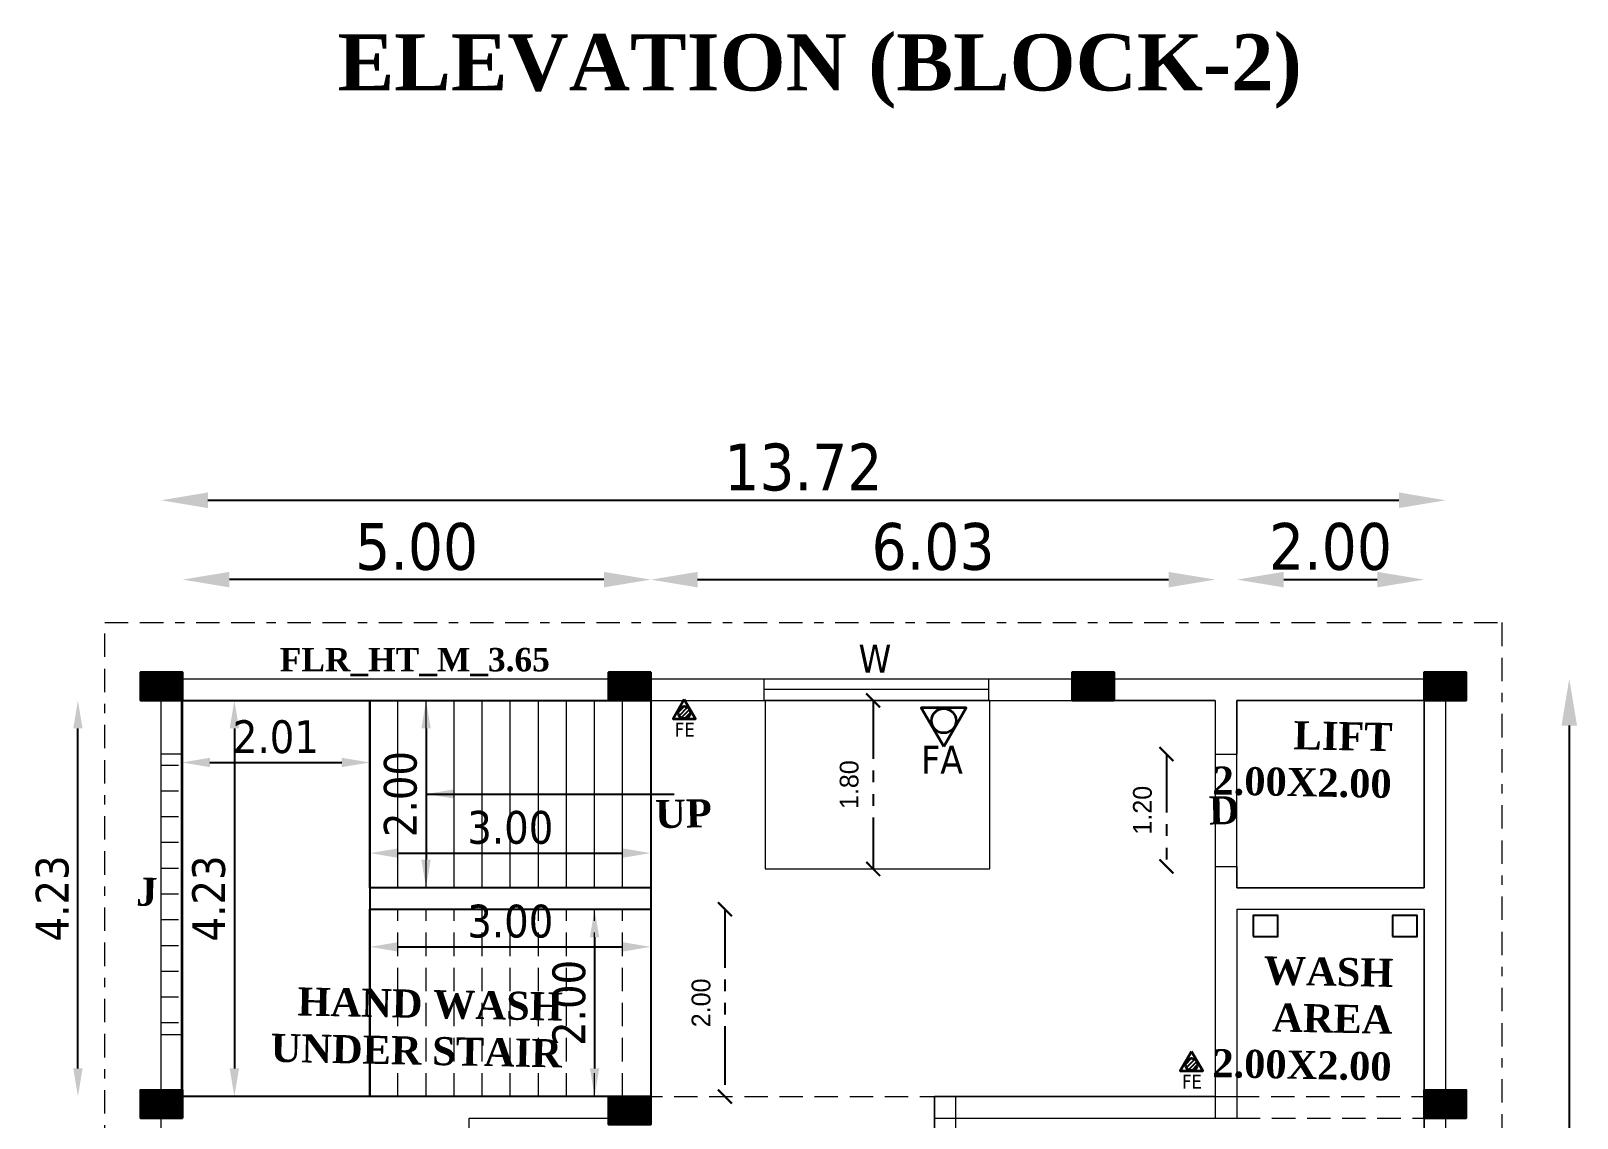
# Model space of a CAD drawing. Header units: metres. Extents: x -44 to 239, y -4 to 219.
# Drawn here: x 101.22 to 117.73, y 65.29 to 76.9 of the extents above; entities that cross this region are included whole.
import ezdxf

# ---------------------------------------------------------------- set-up
doc = ezdxf.new("R2010")
doc.units = ezdxf.units.M
doc.header["$MEASUREMENT"] = 0
for name, pattern in [('001- GROUND FLOOR PLAN$0$HIDDEN', [0.375, 0.25, -0.125]), ('BORDER2', [0.875, 0.25, -0.125, 0.25, -0.125, 0, -0.125]), ('HIDDEN2', [4.7625, 3.175, -1.5875]), ('PHANTOM2', [1.25, 0.625, -0.125, 0.125, -0.125, 0.125, -0.125])]:
    doc.linetypes.add(name, pattern=pattern)
for name, color, linetype in [('0 @ 1', 7, 'Continuous'), ('BLK_2_FLR_1_BLT_UP_AREA', 8, 'Continuous'), ('BLK_2_FLR_1_CARPET_AREA', 8, 'Continuous'), ('BLK_2_FLR_1_EXIT_WIDTH_DOOR', 7, 'Continuous'), ('BLK_2_FLR_1_STAIR_2', 7, 'Continuous'), ('BLK_2_FLR_1_STAIR_2_FLIGHT_1', 7, 'Continuous'), ('BLK_2_FLR_1_STAIR_2_FLIGHT_1 @ 1', 7, 'Continuous'), ('BLK_2_FLR_1_STAIR_2_FLIGHT_2', 7, 'Continuous'), ('BLK_2_FLR_1_STAIR_2_FLIGHT_2 @ 1', 7, 'Continuous'), ('BLK_2_FLR_1_STAIR_2_LANDING_1', 7, 'Continuous'), ('BLK_2_FLR_1_STAIR_2_LANDING_1 @ 1', 7, 'Continuous'), ('BLK_2_FLR_1_WASH', 55, 'Continuous')]:
    doc.layers.add(name, color=color, linetype=linetype)
for name, color, linetype, lineweight in [('A-Column RCC', 6, 'Continuous', 30), ('A-Hatch Concrete-TC', 253, 'Continuous', 0), ('BLK_2_FLR_0_LIFT_2', 30, 'Continuous', 0), ('BLK_2_FLR_1_ROOM_1', 2, 'Continuous', 0), ('BLK_2_FLR_1_ROOM_1_LIGHT_VENTILATION_1', 232, 'Continuous', 0), ('FLOOR01', 7, 'Continuous', 30)]:
    doc.layers.add(name, color=color, linetype=linetype, lineweight=lineweight)
doc.styles.add('CODE', font='tahoma.ttf')
doc.styles.add('MtXpl_Times_New_Roma', font='timesbd.ttf')
doc.styles.get("Standard").update_dxf_attribs({"font": 'arial.ttf'})
doc.styles.add('USA TEXT', font='GOTHIC.TTF')
doc.dimstyles.new('1-100-ED', dxfattribs={"dimtxt": 0.2, "dimasz": 0.15, "dimexe": 0.18, "dimexo": 0.0625, "dimgap": 0.15, "dimtad": 1, "dimzin": 0, "dimdsep": 46, "dimtxsty": 'USA TEXT', "dimblk": 'ARCHTICK', "dimcen": 0.1, "dimse1": 1, "dimse2": 1, "dimclrd": 256, "dimclrt": 256, "dimadec": 0, "dimazin": 0, "dimtfac": 1, "dimtofl": 0, "dimtmove": 0, "dimatfit": 3, "dimldrblk": 'ARCHTICK', "dimfxl": 0, "dimtolj": 1, "dimtzin": 0, "dimarcsym": 0})
doc.dimstyles.new('OUTER', dxfattribs={"dimscale": 0, "dimtxt": 0.35, "dimasz": 0.3, "dimexe": 0.18, "dimexo": 0.0625, "dimgap": 0.09, "dimtad": 1, "dimzin": 0, "dimdsep": 46, "dimtxsty": 'CODE', "dimcen": 0.09, "dimse1": 1, "dimse2": 1, "dimclrd": 256, "dimclrt": 1, "dimadec": 0, "dimazin": 0, "dimtfac": 1, "dimtofl": 0, "dimtmove": 2, "dimatfit": 3, "dimfxl": 0, "dimtolj": 1, "dimtzin": 0, "dimarcsym": 0})
pattern_1 = [(45, (33.524258, 53.486866), (-0.022097087, 0.022097087), [])]
pattern_2 = [(45, (38.94173, 49.72855), (-0.022097087, 0.022097087), [])]

# ---------------------------------------------------------------- blocks, each defined once
blk = doc.blocks.new('cq')
at = {"layer": 'A-Hatch Concrete-TC'}
h = blk.add_hatch(dxfattribs=at)
h.set_pattern_fill('ANSI31', scale=0.01, angle=90)
h.set_pattern_definition([(135, (0, 0), (-0.00088388347648, -0.00088388347648), [])])
h.paths.add_polyline_path([(8280.033, -864.633), (8280.033, -864.333), (8279.583, -864.333), (8279.583, -864.633)])
at = {"layer": 'A-Column RCC', "color": 7}
blk.add_lwpolyline([(8280.033, -864.633), (8280.033, -864.333), (8279.583, -864.333), (8279.583, -864.633)], close=True, dxfattribs=at)
blk = doc.blocks.new('*D1044')
at = {"lineweight": -2, "ltscale": 2}
blk.add_line((103.105, 71.887), (115.825, 71.887), dxfattribs=at)
at = {"ltscale": 2}
for points in [[(103.105, 71.971), (103.105, 71.804), (102.605, 71.887)], [(115.825, 71.971), (115.825, 71.804), (116.325, 71.887)]]:
    blk.add_solid(points, dxfattribs=at)
at = {"layer": 'Defpoints', "color": 0, "ltscale": 2}
for p in [(116.325, 71.887), (102.605, 69.229), (116.325, 69.229)]:
    blk.add_point(p, dxfattribs=at)
at = {"color": 1, "lineweight": 20, "ltscale": 2, "insert": (109.465, 72.238), "char_height": 0.5, "attachment_point": 5, "style": 'CODE'}
blk.add_mtext('\\A1;13.72', dxfattribs=at)
blk = doc.blocks.new('*D1045')
at = {"lineweight": -2, "ltscale": 2}
blk.add_line((117.645, 69.481), (117.645, 19.264), dxfattribs=at)
at = {"ltscale": 2}
for points in [[(117.562, 69.481), (117.728, 69.481), (117.645, 69.981)], [(117.562, 19.264), (117.728, 19.264), (117.645, 18.764)]]:
    blk.add_solid(points, dxfattribs=at)
at = {"layer": 'Defpoints', "color": 0, "ltscale": 2}
for p in [(110.929, 69.981), (110.338, 18.764), (117.645, 18.764)]:
    blk.add_point(p, dxfattribs=at)
at = {"color": 1, "lineweight": 20, "ltscale": 2, "insert": (117.295, 44.373), "char_height": 0.5, "attachment_point": 5, "rotation": 90, "style": 'CODE'}
blk.add_mtext('\\A1;51.22', dxfattribs=at)
blk = doc.blocks.new('*D1046')
at = {"lineweight": -2, "ltscale": 2}
blk.add_line((107.335, 71.04), (103.335, 71.04), dxfattribs=at)
at = {"ltscale": 2}
for points in [[(103.335, 71.123), (103.335, 70.957), (102.835, 71.04)], [(107.335, 71.123), (107.335, 70.957), (107.835, 71.04)]]:
    blk.add_solid(points, dxfattribs=at)
at = {"layer": 'Defpoints', "color": 0, "ltscale": 2}
for p in [(102.835, 71.04), (102.835, 69.751), (107.835, 69.751)]:
    blk.add_point(p, dxfattribs=at)
at = {"color": 1, "lineweight": 20, "ltscale": 2, "insert": (105.335, 71.39), "char_height": 0.5, "attachment_point": 5, "style": 'CODE'}
blk.add_mtext('\\A1;5.00', dxfattribs=at)
blk = doc.blocks.new('*D1050')
at = {"lineweight": -2, "ltscale": 2}
blk.add_line((108.335, 71.04), (113.365, 71.04), dxfattribs=at)
at = {"ltscale": 2}
for points in [[(108.335, 71.123), (108.335, 70.957), (107.835, 71.04)], [(113.365, 71.123), (113.365, 70.957), (113.865, 71.04)]]:
    blk.add_solid(points, dxfattribs=at)
at = {"layer": 'Defpoints', "color": 0, "ltscale": 2}
for p in [(113.865, 71.04), (107.835, 67.751), (113.865, 67.751)]:
    blk.add_point(p, dxfattribs=at)
at = {"color": 1, "lineweight": 20, "ltscale": 2, "insert": (110.85, 71.39), "char_height": 0.5, "attachment_point": 5, "style": 'CODE'}
blk.add_mtext('\\A1;6.03', dxfattribs=at)
blk = doc.blocks.new('*D1051')
at = {"lineweight": -2, "ltscale": 2}
blk.add_line((114.595, 71.04), (115.595, 71.04), dxfattribs=at)
at = {"ltscale": 2}
for points in [[(114.595, 71.123), (114.595, 70.957), (114.095, 71.04)], [(115.595, 71.123), (115.595, 70.957), (116.095, 71.04)]]:
    blk.add_solid(points, dxfattribs=at)
at = {"layer": 'Defpoints', "color": 0, "ltscale": 2}
for p in [(116.095, 71.04), (114.095, 69.751), (116.095, 69.751)]:
    blk.add_point(p, dxfattribs=at)
at = {"color": 1, "lineweight": 20, "ltscale": 2, "insert": (115.095, 71.39), "char_height": 0.5, "attachment_point": 5, "style": 'CODE'}
blk.add_mtext('\\A1;2.00', dxfattribs=at)
blk = doc.blocks.new('*D1053')
at = {"lineweight": -2}
blk.add_line((101.717, 65.821), (101.717, 69.451), dxfattribs=at)
for points in [[(101.667, 69.451), (101.767, 69.451), (101.717, 69.751)], [(101.667, 65.821), (101.767, 65.821), (101.717, 65.521)]]:
    blk.add_solid(points)
at = {"layer": 'Defpoints', "color": 0}
for p in [(101.717, 69.751), (102.827, 69.751), (102.827, 65.521)]:
    blk.add_point(p, dxfattribs=at)
at = {"color": 1, "lineweight": 20, "insert": (101.445, 67.636), "char_height": 0.35, "attachment_point": 5, "rotation": 90, "style": 'CODE'}
blk.add_mtext('\\A1;4.23', dxfattribs=at)
blk = doc.blocks.new('_ArchTick')
at = {"color": 0, "linetype": 'ByBlock', "const_width": 0.15}
blk.add_lwpolyline([(-0.5, -0.5), (0.5, 0.5)], dxfattribs=at)
blk = doc.blocks.new('*D540')
at = {"layer": 'BLK_2_FLR_1_EXIT_WIDTH_DOOR', "color": 2, "linetype": 'PHANTOM2', "lineweight": -2}
blk.add_line((108.628, 67.521), (108.628, 65.521), dxfattribs=at)
at = {"layer": 'Defpoints', "color": 0}
for p in [(107.835, 67.521), (107.835, 65.521), (108.628, 65.521)]:
    blk.add_point(p, dxfattribs=at)
at = {"layer": 'BLK_2_FLR_1_EXIT_WIDTH_DOOR', "color": 2, "lineweight": -2, "xscale": 0.15, "yscale": 0.15, "zscale": 0.15}
for p, rotation in [((108.628, 67.521), 90), ((108.628, 65.521), 270)]:
    blk.add_blockref('_ArchTick', p, dxfattribs=dict(at, rotation=rotation))
at = {"layer": 'BLK_2_FLR_1_EXIT_WIDTH_DOOR', "color": 2, "insert": (108.373, 66.521), "char_height": 0.2, "attachment_point": 5, "rotation": 90, "style": 'USA TEXT'}
blk.add_mtext('\\A1;2.00', dxfattribs=at)
blk = doc.blocks.new('*D1104')
at = {"layer": 'BLK_2_FLR_1_STAIR_2_LANDING_1', "lineweight": -2}
blk.add_line((103.127, 69.088), (104.535, 69.088), dxfattribs=at)
at = {"layer": 'BLK_2_FLR_1_STAIR_2_LANDING_1'}
for points in [[(103.127, 69.138), (103.127, 69.038), (102.827, 69.088)], [(104.535, 69.138), (104.535, 69.038), (104.835, 69.088)]]:
    blk.add_solid(points, dxfattribs=at)
at = {"layer": 'Defpoints', "color": 0}
for p in [(102.827, 69.414), (104.835, 69.414), (104.835, 69.088)]:
    blk.add_point(p, dxfattribs=at)
at = {"layer": 'BLK_2_FLR_1_STAIR_2_LANDING_1', "color": 1, "insert": (103.831, 69.36), "char_height": 0.35, "attachment_point": 5, "style": 'CODE'}
blk.add_mtext('\\A1;2.01', dxfattribs=at)
blk = doc.blocks.new('*D1105')
at = {"layer": 'BLK_2_FLR_1_STAIR_2_LANDING_1', "lineweight": -2}
blk.add_line((103.388, 69.451), (103.388, 65.821), dxfattribs=at)
at = {"layer": 'BLK_2_FLR_1_STAIR_2_LANDING_1'}
for points in [[(103.338, 69.451), (103.438, 69.451), (103.388, 69.751)], [(103.338, 65.821), (103.438, 65.821), (103.388, 65.521)]]:
    blk.add_solid(points, dxfattribs=at)
at = {"layer": 'Defpoints', "color": 0}
for p in [(103.377, 69.751), (103.377, 65.521), (103.388, 65.521)]:
    blk.add_point(p, dxfattribs=at)
at = {"layer": 'BLK_2_FLR_1_STAIR_2_LANDING_1', "color": 1, "insert": (103.116, 67.636), "char_height": 0.35, "attachment_point": 5, "rotation": 90, "style": 'CODE'}
blk.add_mtext('\\A1;4.23', dxfattribs=at)
blk = doc.blocks.new('*D1106')
at = {"layer": 'BLK_2_FLR_1_STAIR_2_FLIGHT_2', "lineweight": -2}
blk.add_line((105.135, 68.12), (107.535, 68.12), dxfattribs=at)
at = {"layer": 'BLK_2_FLR_1_STAIR_2_FLIGHT_2'}
for points in [[(105.135, 68.17), (105.135, 68.07), (104.835, 68.12)], [(107.535, 68.17), (107.535, 68.07), (107.835, 68.12)]]:
    blk.add_solid(points, dxfattribs=at)
at = {"layer": 'Defpoints', "color": 0}
for p in [(104.835, 68.12), (107.835, 68.12), (107.835, 68.12)]:
    blk.add_point(p, dxfattribs=at)
at = {"layer": 'BLK_2_FLR_1_STAIR_2_FLIGHT_2', "color": 1, "insert": (106.335, 68.392), "char_height": 0.35, "attachment_point": 5, "style": 'CODE'}
blk.add_mtext('\\A1;3.00', dxfattribs=at)
blk = doc.blocks.new('*D1107')
at = {"layer": 'BLK_2_FLR_1_STAIR_2_FLIGHT_2', "lineweight": -2}
blk.add_line((105.435, 69.451), (105.435, 68.051), dxfattribs=at)
at = {"layer": 'BLK_2_FLR_1_STAIR_2_FLIGHT_2'}
for points in [[(105.385, 69.451), (105.485, 69.451), (105.435, 69.751)], [(105.385, 68.051), (105.485, 68.051), (105.435, 67.751)]]:
    blk.add_solid(points, dxfattribs=at)
at = {"layer": 'Defpoints', "color": 0}
for p in [(105.435, 69.751), (105.435, 67.751), (105.435, 67.751)]:
    blk.add_point(p, dxfattribs=at)
at = {"layer": 'BLK_2_FLR_1_STAIR_2_FLIGHT_2', "color": 1, "insert": (105.163, 68.751), "char_height": 0.35, "attachment_point": 5, "rotation": 90, "style": 'CODE'}
blk.add_mtext('\\A1;2.00', dxfattribs=at)
blk = doc.blocks.new('*D1108')
at = {"layer": 'BLK_2_FLR_1_STAIR_2_FLIGHT_1', "lineweight": -2}
blk.add_line((105.135, 67.119), (107.535, 67.119), dxfattribs=at)
at = {"layer": 'BLK_2_FLR_1_STAIR_2_FLIGHT_1'}
for points in [[(105.135, 67.169), (105.135, 67.069), (104.835, 67.119)], [(107.535, 67.169), (107.535, 67.069), (107.835, 67.119)]]:
    blk.add_solid(points, dxfattribs=at)
at = {"layer": 'Defpoints', "color": 0}
for p in [(104.835, 67.265), (107.835, 67.265), (107.835, 67.119)]:
    blk.add_point(p, dxfattribs=at)
at = {"layer": 'BLK_2_FLR_1_STAIR_2_FLIGHT_1', "color": 1, "insert": (106.335, 67.391), "char_height": 0.35, "attachment_point": 5, "style": 'CODE'}
blk.add_mtext('\\A1;3.00', dxfattribs=at)
blk = doc.blocks.new('*D1109')
at = {"layer": 'BLK_2_FLR_1_STAIR_2_FLIGHT_1', "lineweight": -2}
blk.add_line((107.235, 67.221), (107.235, 65.821), dxfattribs=at)
at = {"layer": 'BLK_2_FLR_1_STAIR_2_FLIGHT_1'}
for points in [[(107.185, 67.221), (107.285, 67.221), (107.235, 67.521)], [(107.185, 65.821), (107.285, 65.821), (107.235, 65.521)]]:
    blk.add_solid(points, dxfattribs=at)
at = {"layer": 'Defpoints', "color": 0}
for p in [(107.35, 67.521), (107.235, 65.521), (107.35, 65.521)]:
    blk.add_point(p, dxfattribs=at)
at = {"layer": 'BLK_2_FLR_1_STAIR_2_FLIGHT_1', "color": 1, "insert": (106.963, 66.521), "char_height": 0.35, "attachment_point": 5, "rotation": 90, "style": 'CODE'}
blk.add_mtext('\\A1;2.00', dxfattribs=at)
blk = doc.blocks.new('*D535')
at = {"layer": 'BLK_2_FLR_1_EXIT_WIDTH_DOOR', "color": 2, "linetype": 'PHANTOM2', "lineweight": -2}
blk.add_line((113.342, 69.178), (113.342, 67.978), dxfattribs=at)
at = {"layer": 'Defpoints', "color": 0}
for p in [(113.865, 69.178), (113.342, 67.978), (113.865, 67.978)]:
    blk.add_point(p, dxfattribs=at)
at = {"layer": 'BLK_2_FLR_1_EXIT_WIDTH_DOOR', "color": 2, "lineweight": -2, "xscale": 0.15, "yscale": 0.15, "zscale": 0.15}
for p, rotation in [((113.342, 69.178), 90), ((113.342, 67.978), 270)]:
    blk.add_blockref('_ArchTick', p, dxfattribs=dict(at, rotation=rotation))
at = {"layer": 'BLK_2_FLR_1_EXIT_WIDTH_DOOR', "color": 2, "insert": (113.087, 68.578), "char_height": 0.2, "attachment_point": 5, "rotation": 90, "style": 'USA TEXT'}
blk.add_mtext('\\A1;1.20', dxfattribs=at)
blk = doc.blocks.new('*D684')
at = {"layer": 'BLK_2_FLR_1_ROOM_1_LIGHT_VENTILATION_1', "linetype": 'PHANTOM2', "lineweight": -2}
blk.add_line((110.21, 69.751), (110.21, 67.951), dxfattribs=at)
at = {"layer": 'Defpoints', "color": 0}
for p in [(109.457, 69.751), (109.457, 67.951), (110.21, 67.951)]:
    blk.add_point(p, dxfattribs=at)
at = {"layer": 'BLK_2_FLR_1_ROOM_1_LIGHT_VENTILATION_1', "lineweight": -2, "xscale": 0.15, "yscale": 0.15, "zscale": 0.15}
for p, rotation in [((110.21, 69.751), 90), ((110.21, 67.951), 270)]:
    blk.add_blockref('_ArchTick', p, dxfattribs=dict(at, rotation=rotation))
at = {"layer": 'BLK_2_FLR_1_ROOM_1_LIGHT_VENTILATION_1', "insert": (109.955, 68.851), "char_height": 0.2, "attachment_point": 5, "rotation": 90, "style": 'USA TEXT'}
blk.add_mtext('\\A1;1.80', dxfattribs=at)

msp = doc.modelspace()

# ---------------------------------------------------------------- hatches: boundary and pattern name
at = {"lineweight": 25}
h = msp.add_hatch(dxfattribs=at)
h.set_pattern_fill('ANSI31', color=256, scale=0.25)
h.set_pattern_definition(pattern_1)
h.paths.add_polyline_path([(108.12758, 69.62212, 1), (108.25872, 69.62212, 1)])
h = msp.add_hatch(dxfattribs=at)
h.set_pattern_fill('ANSI31', color=256, scale=0.25)
h.set_pattern_definition(pattern_1)
h.paths.add_polyline_path([(108.12758, 69.62212, 1), (108.25872, 69.62212, 1)])
at = {"lineweight": 20}
h = msp.add_hatch(dxfattribs=at)
h.set_pattern_fill('ANGLE')
h.set_pattern_definition([(0, (-1615.33543, 1662.95994), (0, 0.275), [0.2, -0.075]), (90, (-1615.33543, 1662.95994), (-0.275, 0), [0.2, -0.075])])
h.paths.add_polyline_path([(102.83482, 69.18164), (102.6056, 69.18164), (102.60896, 66.18164), (102.83482, 66.18164)])
at = {"lineweight": 25}
h = msp.add_hatch(dxfattribs=at)
h.set_pattern_fill('ANSI31', color=256, scale=0.25)
h.set_pattern_definition(pattern_2)
h.paths.add_polyline_path([(113.54505, 65.86381, 1), (113.67619, 65.86381, 1)])
h = msp.add_hatch(dxfattribs=at)
h.set_pattern_fill('ANSI31', color=256, scale=0.25)
h.set_pattern_definition(pattern_2)
h.paths.add_polyline_path([(113.54505, 65.86381, 1), (113.67619, 65.86381, 1)])

# ---------------------------------------------------------------- linework, layer by layer
at = {"color": 7, "lineweight": 20}
for p, q in [((109.04632, 69.75107), (109.04632, 69.98107)), ((111.44632, 69.75107), (111.44632, 69.98107)), ((113.86482, 69.75107), (112.78482, 69.75107)), ((102.6056, 69.18164), (102.83482, 69.18164)), ((113.86482, 69.17751), (114.09482, 69.17751)), ((113.86482, 67.97751), (114.09482, 67.97751)), ((113.86482, 67.52107), (113.86482, 65.29107)), ((114.09482, 67.52107), (114.09482, 65.29107)), ((116.09482, 64.90107), (116.09482, 67.52107)), ((102.6056, 66.18164), (102.83482, 66.18164)), ((110.86482, 54.60107), (110.86482, 65.52107)), ((110.86482, 65.52107), (114.09482, 65.52107)), ((111.09482, 54.83107), (111.09482, 65.52107)), ((110.86482, 65.29107), (114.09482, 65.29107))]:
    msp.add_line(p, q, dxfattribs=at)
at = {"color": 7, "linetype": 'HIDDEN2', "lineweight": 20}
msp.add_line((111.44632, 69.86607), (109.04632, 69.86607), dxfattribs=at)
at = {"color": 7, "linetype": '001- GROUND FLOOR PLAN$0$HIDDEN', "lineweight": 20}
for p, q in [((102.83482, 65.52107), (116.09482, 65.52107)), ((114.09482, 65.29107), (116.09482, 65.29107))]:
    msp.add_line(p, q, dxfattribs=at)
at = {"linetype": 'BORDER2', "lineweight": 20}
msp.add_lwpolyline([(102.00482, 18.16407), (102.00482, 70.58107), (116.92482, 70.58107), (116.92482, 18.16407)], close=True, dxfattribs=at)
at = {"lineweight": 35}
for points in [[(108.19315, 69.76054), (108.07327, 69.55291), (108.31302, 69.55291)], [(108.19315, 69.76054), (108.07327, 69.55291), (108.31302, 69.55291)], [(110.96438, 69.25694), (111.20413, 69.67219), (110.72464, 69.67219)], [(110.96438, 69.25694), (111.20413, 69.67219), (110.72464, 69.67219)], [(113.61062, 66.00223), (113.49074, 65.7946), (113.73049, 65.7946)], [(113.61062, 66.00223), (113.49074, 65.7946), (113.73049, 65.7946)]]:
    msp.add_lwpolyline(points, close=True, dxfattribs=at)
at = {"color": 7, "lineweight": 20}
for points in [[(113.86482, 69.75107), (113.86482, 69.17751)], [(114.09482, 67.97751), (114.09482, 67.75107), (116.09482, 67.75107), (116.09482, 69.75107), (114.09482, 69.75107), (114.09482, 69.17751)], [(113.86482, 67.97751), (113.86482, 67.52107)], [(114.09482, 67.52107), (116.09482, 67.52107)], [(116.09482, 67.52107), (116.09482, 21.22407)], [(107.83482, 65.52107), (102.82729, 65.52107)]]:
    msp.add_lwpolyline(points, dxfattribs=at)
at = {"lineweight": 35}
for centre, radius in [((108.19315, 69.62212), 0.06557), ((108.19315, 69.62212), 0.06557), ((110.96438, 69.53378), 0.13114), ((110.96438, 69.53378), 0.13114), ((113.61062, 65.86381), 0.06557), ((113.61062, 65.86381), 0.06557)]:
    msp.add_circle(centre, radius, dxfattribs=at)
at = {"layer": 'BLK_2_FLR_0_LIFT_2'}
msp.add_lwpolyline([(114.09482, 69.75107), (116.09482, 69.75107), (116.09482, 67.75107), (114.09482, 67.75107)], close=True, dxfattribs=at)
at = {"layer": 'BLK_2_FLR_1_BLT_UP_AREA', "color": 8, "lineweight": 20}
msp.add_lwpolyline([(102.60482, 18.76407), (102.60482, 69.98107), (116.32482, 69.98107), (116.32482, 18.76407)], close=True, dxfattribs=at)
at = {"layer": 'BLK_2_FLR_1_CARPET_AREA', "color": 8, "lineweight": 20}
msp.add_lwpolyline([(113.86482, 69.75107), (113.86482, 65.52107), (110.86482, 65.52107), (110.86482, 54.60107), (116.09482, 54.60107), (116.09482, 23.45407), (113.86482, 23.45407), (113.86482, 18.99407), (107.83482, 18.99407), (107.83482, 23.45407), (102.83482, 23.45407), (102.83482, 54.60107), (105.89482, 54.60107), (105.89482, 65.29107), (107.83482, 65.29107), (107.83482, 69.75107), (109.04632, 69.75107)], close=True, dxfattribs=at)
at = {"layer": 'BLK_2_FLR_1_ROOM_1'}
msp.add_lwpolyline([(113.86482, 69.75107), (113.86482, 65.52107), (110.86482, 65.52107), (110.86482, 54.60107), (116.09482, 54.60107), (116.09482, 23.45407), (113.86482, 23.45407), (113.86482, 18.99407), (107.83482, 18.99407), (107.83482, 23.45407), (102.83482, 23.45407), (102.83482, 54.60107), (105.89482, 54.60107), (105.89482, 65.29107), (107.83482, 65.29107), (107.83482, 69.75107), (109.04632, 69.75107)], close=True, dxfattribs=at)
at = {"layer": 'BLK_2_FLR_1_ROOM_1_LIGHT_VENTILATION_1', "color": 2}
msp.add_lwpolyline([(109.05557, 67.95107), (111.45557, 67.95107), (111.45557, 69.75107), (109.05557, 69.75107)], close=True, dxfattribs=at)
at = {"layer": 'BLK_2_FLR_1_STAIR_2', "color": 1}
msp.add_lwpolyline([(102.83482, 69.75107), (107.83482, 69.75107), (107.83482, 65.52107), (102.83482, 65.52107)], close=True, dxfattribs=at)
at = {"layer": 'BLK_2_FLR_1_STAIR_2_FLIGHT_1', "linetype": '001- GROUND FLOOR PLAN$0$HIDDEN', "lineweight": 20}
for p, q in [((105.13482, 65.52107), (105.13482, 67.52107)), ((105.43482, 65.52107), (105.43482, 67.52107)), ((105.73482, 65.52107), (105.73482, 67.52107)), ((106.03482, 65.52107), (106.03482, 67.52107)), ((106.33482, 65.52107), (106.33482, 67.52107)), ((106.63482, 65.52107), (106.63482, 67.52107)), ((106.93482, 65.52107), (106.93482, 67.52107)), ((107.23482, 65.52107), (107.23482, 67.52107)), ((107.53482, 65.52107), (107.53482, 67.52107))]:
    msp.add_line(p, q, dxfattribs=at)
at = {"layer": 'BLK_2_FLR_1_STAIR_2_FLIGHT_1'}
msp.add_lwpolyline([(104.83482, 67.52107), (107.83482, 67.52107), (107.83482, 65.52107), (104.83482, 65.52107)], close=True, dxfattribs=at)
at = {"layer": 'BLK_2_FLR_1_STAIR_2_FLIGHT_2', "lineweight": 20}
for p, q in [((105.13482, 67.75107), (105.13482, 69.75107)), ((105.43482, 67.75107), (105.43482, 69.75107)), ((105.73482, 67.75107), (105.73482, 69.75107)), ((106.03482, 67.75107), (106.03482, 69.75107)), ((106.33482, 67.75107), (106.33482, 69.75107)), ((106.63482, 67.75107), (106.63482, 69.75107)), ((106.93482, 67.75107), (106.93482, 69.75107)), ((107.23482, 67.75107), (107.23482, 69.75107)), ((107.53482, 67.75107), (107.53482, 69.75107))]:
    msp.add_line(p, q, dxfattribs=at)
at = {"layer": 'BLK_2_FLR_1_STAIR_2_FLIGHT_2'}
msp.add_lwpolyline([(107.83482, 67.75107), (104.83482, 67.75107), (104.83482, 69.75107), (107.83482, 69.75107)], close=True, dxfattribs=at)
at = {"layer": 'BLK_2_FLR_1_STAIR_2_LANDING_1'}
msp.add_lwpolyline([(102.82729, 69.75107), (104.83482, 69.75107), (104.83482, 65.52107), (102.82729, 65.52107)], close=True, dxfattribs=at)
at = {"layer": 'BLK_2_FLR_1_WASH', "color": 58, "ltscale": 0.5}
msp.add_lwpolyline([(114.26751, 67.22795), (114.53261, 67.22795), (114.53261, 67.45334), (114.26751, 67.45334)], close=True, dxfattribs=at)
at = {"layer": 'BLK_2_FLR_1_WASH', "color": 57, "ltscale": 0.5}
msp.add_lwpolyline([(115.75697, 67.22795), (116.02207, 67.22795), (116.02207, 67.45334), (115.75697, 67.45334)], close=True, dxfattribs=at)

# ---------------------------------------------------------------- block references
at = {"color": 7, "lineweight": 20}
for p in [(-8177.1985, 934.3836), (-8172.1985, 934.3836), (-8177.1985, 929.9236)]:
    msp.add_blockref('cq', p, dxfattribs=at)
at = {"color": 7, "lineweight": 20, "xscale": -1}
for p in [(8392.36815, 934.3836), (8396.12815, 934.3836), (8396.12815, 929.9236)]:
    msp.add_blockref('cq', p, dxfattribs=at)
at = {"color": 7, "lineweight": 20, "xscale": -1, "rotation": 180}
msp.add_blockref('cq', (-8172.1985, -799.11145), dxfattribs=at)

# ---------------------------------------------------------------- texts
at = {"lineweight": 35, "style": 'CODE'}
for s, height, p in [('FE', 0.15, (108.09099, 69.36252)), ('FE', 0.15, (108.09099, 69.36252)), ('FA', 0.3, (110.72351, 68.96735)), ('FE', 0.15, (113.50846, 65.6042)), ('FE', 0.15, (113.50846, 65.6042))]:
    msp.add_text(s, height=height, dxfattribs=at).set_placement(p)
at = {"color": 7, "lineweight": 20, "style": 'MtXpl_Times_New_Roma'}
for s, rotation, p in [('UP', 1.128911, (107.88557, 68.38591)), ('D', 1.128911, (113.79885, 68.42478)), ('J', 358.871089, (102.33645, 67.55956))]:
    msp.add_text(s, height=0.3, rotation=rotation, dxfattribs=at).set_placement(p)
at = {"color": 7, "lineweight": 30, "insert": (104.49167, 76.86271), "char_height": 0.6, "width": 12.2291032, "attachment_point": 1}
msp.add_mtext('{\\fTimes New Roman|b1|i0|c0|p18;\\C256;ELEVATION (BLOCK-2)}', dxfattribs=at)
at = {"color": 7, "lineweight": 20, "char_height": 0.3, "attachment_point": 3, "rotation": 358.871089}
for s, insert, width in [('{\\fTimes New Roman|b1|i0|c0|p18;LIFT\\P2.00X2.00}', (115.76091, 69.50855), 1.2966712), ('{\\fTimes New Roman|b1|i0|c0|p18;WASH\\PAREA\\P2.00X2.00}', (115.76937, 66.99076), 1.2966712), ('{\\fTimes New Roman|b1|i0|c0|p18;HAND WASH UNDER STAIR}', (106.89827, 66.63084), 4.1735833)]:
    msp.add_mtext(s, dxfattribs=dict(at, insert=insert, width=width))
at = {"layer": 'BLK_2_FLR_1_STAIR_2', "color": 1, "insert": (103.87299, 70.31091), "char_height": 0.25, "width": 2.5822321, "attachment_point": 1, "style": 'MtXpl_Times_New_Roma'}
msp.add_mtext('FLR_HT_M_3.65', dxfattribs=at)
at = {"layer": 'FLOOR01', "color": 7, "lineweight": 20, "style": 'CODE'}
msp.add_text('W', height=0.3, dxfattribs=at).set_placement((110.05433, 70.04614))

# ---------------------------------------------------------------- dimensions: what is measured, and where the dimension line sits
at = {"layer": '0 @ 1', "color": 7, "lineweight": 20, "ltscale": 2}
for base, p1, p2, picture, middle in [((116.32482, 71.88747), (102.60482, 69.22892), (116.32482, 69.22892), '*D1044', (109.46482, 72.23787)), ((102.83482, 71.03995), (107.83482, 69.75107), (102.83482, 69.75107), '*D1046', (105.33482, 71.39019)), ((113.86482, 71.03995), (107.83482, 67.75107), (113.86482, 67.75107), '*D1050', (110.84982, 71.39036)), ((116.09482, 71.03995), (114.09482, 69.75107), (116.09482, 69.75107), '*D1051', (115.09482, 71.39036))]:
    dim = msp.add_linear_dim(base=base, p1=p1, p2=p2, dimstyle='OUTER', override={"dimscale": 1, "dimtxt": 0.5, "dimasz": 0.5, "dimtad": 3, "dimtix": 0, "dimtofl": 0, "dimtmove": 2, "dimatfit": 3}, dxfattribs=at)
    dim.commit()
    dim.dimension.update_dxf_attribs({"geometry": picture, "text_midpoint": middle})
dim = msp.add_linear_dim(base=(117.64516, 18.76407), p1=(110.92859, 69.98107), p2=(110.3378, 18.76407), angle=90, dimstyle='OUTER', override={"dimscale": 1, "dimtxt": 0.5, "dimasz": 0.5, "dimtad": 3, "dimtix": 0, "dimtofl": 0, "dimtmove": 2, "dimatfit": 3}, dxfattribs=at)
dim.commit()
dim.dimension.update_dxf_attribs({"geometry": '*D1045', "text_midpoint": (117.29475, 44.37257)})
at = {"layer": '0 @ 1', "color": 7, "lineweight": 20}
dim = msp.add_linear_dim(base=(101.71705, 69.75107), p1=(102.82729, 65.52107), p2=(102.82729, 69.75107), angle=90, dimstyle='OUTER', override={"dimscale": 1, "dimtix": 0, "dimtofl": 0, "dimtmove": 2, "dimatfit": 3}, dxfattribs=at)
dim.commit()
dim.dimension.update_dxf_attribs({"geometry": '*D1053', "text_midpoint": (101.44477, 67.63607)})
at = {"layer": 'BLK_2_FLR_1_EXIT_WIDTH_DOOR', "color": 2}
for base, p1, p2, picture, middle in [((113.342, 67.97751), (113.86482, 69.17751), (113.86482, 67.97751), '*D535', (113.08697, 68.57751)), ((108.62817, 65.52107), (107.83482, 67.52107), (107.83482, 65.52107), '*D540', (108.37314, 66.52107))]:
    dim = msp.add_linear_dim(base=base, p1=p1, p2=p2, angle=90, dimstyle='1-100-ED', override={"dimclrd": 2, "dimclrt": 2, "dimfxl": 75, "dimarcsym": 2}, dxfattribs=at)
    dim.commit()
    dim.dimension.update_dxf_attribs({"geometry": picture, "text_midpoint": middle})
at = {"layer": 'BLK_2_FLR_1_ROOM_1_LIGHT_VENTILATION_1', "color": 232}
dim = msp.add_linear_dim(base=(110.21024, 67.95107), p1=(109.45676, 69.75107), p2=(109.45676, 67.95107), angle=90, dimstyle='1-100-ED', override={"dimfxl": 75, "dimarcsym": 2}, dxfattribs=at)
dim.commit()
dim.dimension.update_dxf_attribs({"geometry": '*D684', "text_midpoint": (109.95521, 68.85107)})
at = {"layer": 'BLK_2_FLR_1_STAIR_2_FLIGHT_1 @ 1', "color": 1}
dim = msp.add_linear_dim(base=(107.83482, 67.11895), p1=(104.83482, 67.2652), p2=(107.83482, 67.2652), dimstyle='OUTER', override={"dimscale": 1, "dimtix": 0, "dimtofl": 0, "dimtmove": 2, "dimatfit": 3}, dxfattribs=at)
dim.commit()
dim.dimension.update_dxf_attribs({"geometry": '*D1108', "text_midpoint": (106.33482, 67.39123)})
at = {"layer": 'BLK_2_FLR_1_STAIR_2_FLIGHT_1 @ 1', "color": 2}
dim = msp.add_linear_dim(base=(107.23482, 65.52107), p1=(107.35023, 67.52107), p2=(107.35023, 65.52107), angle=90, dimstyle='OUTER', override={"dimscale": 1, "dimtix": 0, "dimtofl": 0, "dimtmove": 2, "dimatfit": 3}, dxfattribs=at)
dim.commit()
dim.dimension.update_dxf_attribs({"geometry": '*D1109', "text_midpoint": (106.96254, 66.52107)})
at = {"layer": 'BLK_2_FLR_1_STAIR_2_FLIGHT_2 @ 1', "color": 2}
dim = msp.add_linear_dim(base=(105.43482, 67.75107), p1=(105.43482, 69.75107), p2=(105.43482, 67.75107), angle=90, dimstyle='OUTER', override={"dimscale": 1, "dimtix": 0, "dimtofl": 0, "dimtmove": 2, "dimatfit": 3}, dxfattribs=at)
dim.commit()
dim.dimension.update_dxf_attribs({"geometry": '*D1107', "text_midpoint": (105.16254, 68.75107)})
at = {"layer": 'BLK_2_FLR_1_STAIR_2_FLIGHT_2 @ 1', "color": 1}
dim = msp.add_linear_dim(base=(107.83482, 68.12021), p1=(104.83482, 68.12021), p2=(107.83482, 68.12021), dimstyle='OUTER', override={"dimscale": 1, "dimtix": 0, "dimtofl": 0, "dimtmove": 2, "dimatfit": 3}, dxfattribs=at)
dim.commit()
dim.dimension.update_dxf_attribs({"geometry": '*D1106', "text_midpoint": (106.33482, 68.3925)})
at = {"layer": 'BLK_2_FLR_1_STAIR_2_LANDING_1 @ 1', "color": 1}
dim = msp.add_linear_dim(base=(103.38798, 65.52107), p1=(103.37673, 69.75107), p2=(103.37673, 65.52107), angle=90, dimstyle='OUTER', override={"dimscale": 1, "dimtix": 0, "dimtofl": 0, "dimtmove": 2, "dimatfit": 3}, dxfattribs=at)
dim.commit()
dim.dimension.update_dxf_attribs({"geometry": '*D1105', "text_midpoint": (103.1157, 67.63607)})
at = {"layer": 'BLK_2_FLR_1_STAIR_2_LANDING_1 @ 1', "color": 2}
dim = msp.add_linear_dim(base=(104.83482, 69.08773), p1=(102.82729, 69.41398), p2=(104.83482, 69.41398), dimstyle='OUTER', override={"dimscale": 1, "dimtix": 0, "dimtofl": 0, "dimtmove": 2, "dimatfit": 3}, dxfattribs=at)
dim.commit()
dim.dimension.update_dxf_attribs({"geometry": '*D1104', "text_midpoint": (103.83106, 69.36002)})

# ---------------------------------------------------------------- leaders
at = {"layer": '0 @ 1', "color": 7, "lineweight": 20}
msp.add_leader([(105.43482, 68.75107), (108.08661, 68.75107)], dimstyle='OUTER', override={"dimscale": 1, "dimgap": 0.09, "dimtad": 0}, dxfattribs=at)

doc.saveas('drawing.dxf')
